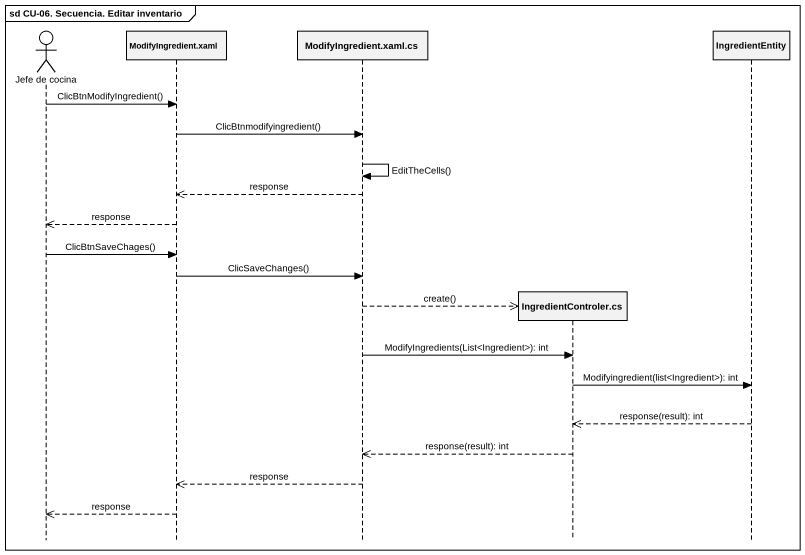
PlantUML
@startuml
mainframe sd CU-06. Secuencia. Editar inventario
hide footbox
actor "Jefe de cocina" as Jefe_de_cocina
participant "ModifyIngredient.xaml" as ModifyIngredient_xaml
participant "ModifyIngredient.xaml.cs" as ModifyIngredient_xaml_cs
participant "IngredientControler.cs" as IngredientControler_cs
participant IngredientEntity

Jefe_de_cocina -> ModifyIngredient_xaml : ClicBtnModifyIngredient()
ModifyIngredient_xaml -> ModifyIngredient_xaml_cs : ClicBtnmodifyingredient()
ModifyIngredient_xaml_cs -> ModifyIngredient_xaml_cs : EditTheCells()
ModifyIngredient_xaml_cs -->> ModifyIngredient_xaml : response
ModifyIngredient_xaml -->> Jefe_de_cocina : response
Jefe_de_cocina -> ModifyIngredient_xaml : ClicBtnSaveChages()
ModifyIngredient_xaml -> ModifyIngredient_xaml_cs : ClicSaveChanges()
ModifyIngredient_xaml_cs -->> IngredientControler_cs ** : create()
ModifyIngredient_xaml_cs -> IngredientControler_cs : ModifyIngredients(List<Ingredient>): int
IngredientControler_cs -> IngredientEntity : Modifyingredient(list<Ingredient>): int
IngredientEntity -->> IngredientControler_cs : response(result): int
IngredientControler_cs -->> ModifyIngredient_xaml_cs : response(result): int
ModifyIngredient_xaml_cs -->> ModifyIngredient_xaml : response
ModifyIngredient_xaml -->> Jefe_de_cocina : response
@enduml
